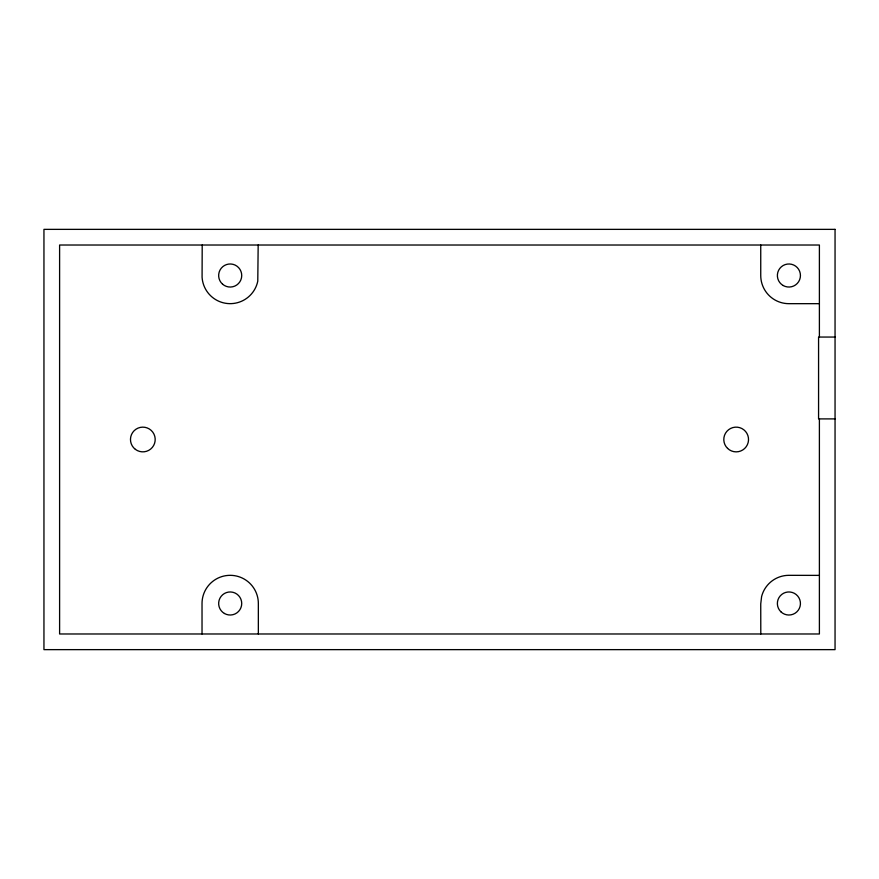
<?xml version="1.0" encoding="UTF-8"?>
<svg xmlns="http://www.w3.org/2000/svg" width="879" height="879" viewBox="0 0 879 879"><rect width="100%" height="100%" fill="white"/><g stroke="black" fill="none" stroke-linecap="round" stroke-linejoin="round"><path stroke-width="1.32" d="M819.393 303.673L788.902 303.673A28.161 28.161 0 0 1 760.742 275.512L760.742 245.021M835.05 337.053L818.569 337.053L818.569 418.898L835.05 418.898M819.393 575.382L788.496 575.327A28.161 28.161 0 0 0 761.599 596.588L760.742 603.895L760.796 633.979M819.393 337.053L819.393 245.021L59.607 245.021L59.607 633.979L819.393 633.979L819.393 418.898M258.349 633.979L258.349 603.488A28.161 28.161 0 0 0 230.188 575.327A28.161 28.161 0 0 0 202.027 603.488L202.027 633.979M258.173 245.021L257.778 281.148A28.161 28.161 0 0 1 202.082 277.204L202.203 245.021M835.05 229.364L43.95 229.364L43.95 649.636L835.05 649.636L835.05 229.364M727.57 448.389A12.361 12.361 0 0 0 748.161 442.489A12.361 12.361 0 0 0 732.756 427.612A12.361 12.361 0 0 0 727.57 448.389M135.377 449.356A12.361 12.361 0 0 0 155.1 441.038A12.361 12.361 0 0 0 138.036 428.106A12.361 12.361 0 0 0 135.377 449.356M222.541 284.148A11.537 11.537 0 0 0 241.494 277.819A11.537 11.537 0 0 0 226.54 264.568A11.537 11.537 0 0 0 222.541 284.148M783.134 285.499A11.537 11.537 0 0 0 800.439 275.512A11.537 11.537 0 0 0 783.134 265.524A11.537 11.537 0 0 0 783.134 285.499M780.86 611.762A11.537 11.537 0 0 0 800.088 606.312A11.537 11.537 0 0 0 785.76 592.391A11.537 11.537 0 0 0 780.86 611.762M224.42 613.476A11.537 11.537 0 0 0 241.725 603.488A11.537 11.537 0 0 0 224.42 593.501A11.537 11.537 0 0 0 224.42 613.476"/></g></svg>
